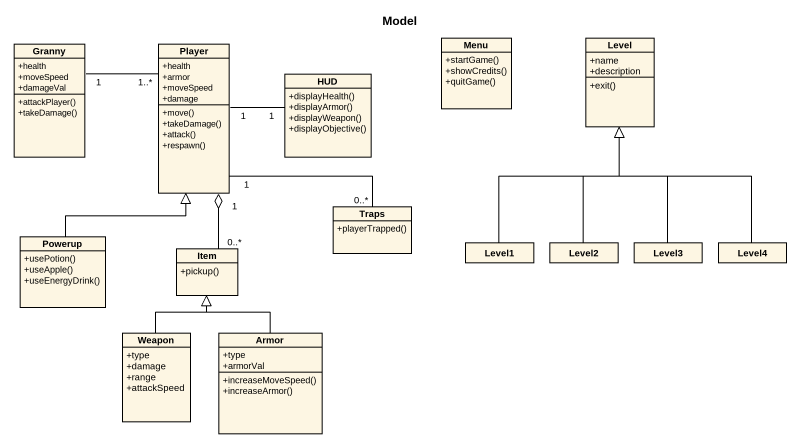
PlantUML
@startuml
title Model
hide circle
hide empty members
skinparam classAttributeIconSize 0
class Granny {
  +health
  +moveSpeed
  +damageVal
  +attackPlayer()
  +takeDamage()
}
class Player {
  +health
  +armor
  +moveSpeed
  +damage
  +move()
  +takeDamage()
  +attack()
  +respawn()
}
class HUD {
  +displayHealth()
  +displayArmor()
  +displayWeapon()
  +displayObjective()
}
class Menu {
  +startGame()
  +showCredits()
  +quitGame()
}
class Level {
  +name
  +description
  +exit()
}
class Traps {
  +playerTrapped()
}
class Powerup {
  +usePotion()
  +useApple()
  +useEnergyDrink()
}
class Item {
  +pickup()
}
class Level1
class Level2
class Level3
class Level4
class Weapon {
  +type
  +damage
  +range
  +attackSpeed
}
class Armor {
  +type
  +armorVal
  +increaseMoveSpeed()
  +increaseArmor()
}
Granny "1" -right- "1..*" Player
Player "1" o-- "0..*" Item
HUD "1" -left- "1" Player
Traps "0..*" -up- "1" Player
Powerup -up-|> Player
Level1 -up-|> Level
Level2 -up-|> Level
Level3 -up-|> Level
Level4 -up-|> Level
Weapon -up-|> Item
Armor -up-|> Item
@enduml
